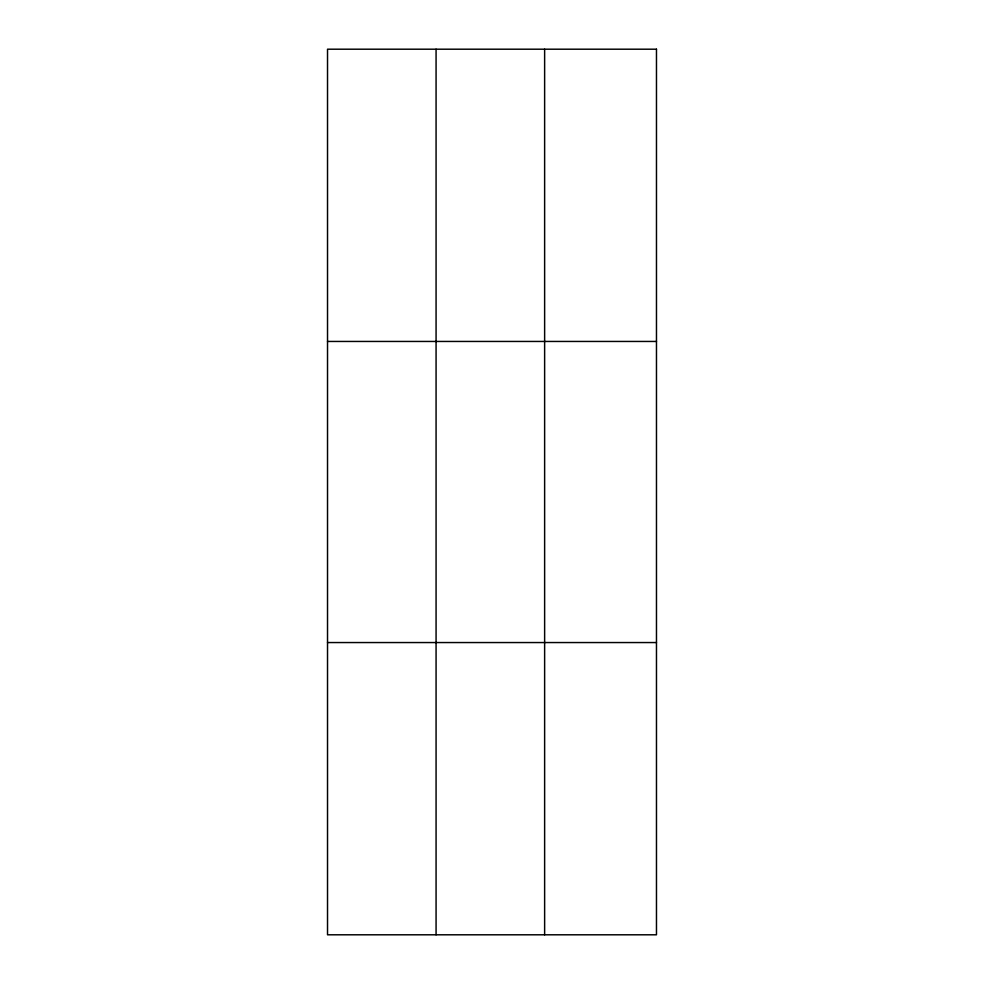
<?xml version="1.0" encoding="UTF-8"?>
<svg xmlns="http://www.w3.org/2000/svg" width="984" height="984" viewBox="0 0 984 984"><rect width="100%" height="100%" fill="white"/><g stroke="black" fill="none" stroke-linecap="round" stroke-linejoin="round"><path stroke-width="1.48" d="M436.072 49.2L436.072 934.8M544.632 49.2L544.632 934.8M327.524 341.448L656.476 341.448M327.524 642.552L656.476 642.552M656.476 49.2L656.476 934.8L327.524 934.8L327.524 49.2L656.476 49.2"/></g></svg>
